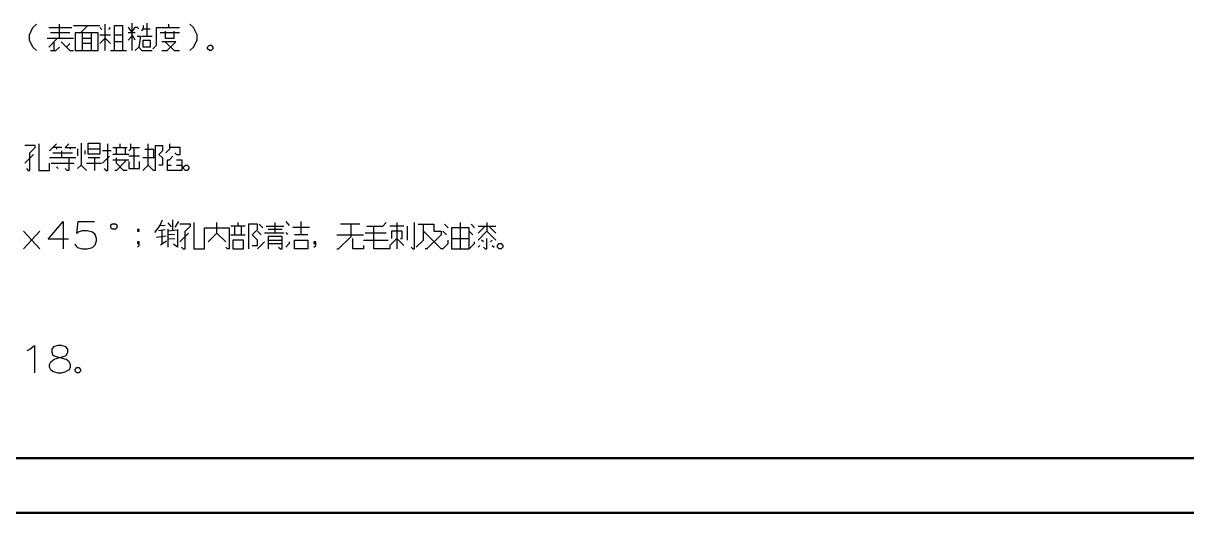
# Model space of a CAD drawing. Extents: x 0 to 1189, y 0 to 841.
# Drawn here: x 155.1 to 367.8, y 0 to 89.5 of the extents above; entities that cross this region are included whole.
import ezdxf

# ---------------------------------------------------------------- set-up
doc = ezdxf.new("R2010")
doc.units = 0

msp = doc.modelspace()

# ---------------------------------------------------------------- linework, layer by layer
at = {"color": 7, "lineweight": 50}
for p, q in [((1179, 10), (30, 10)), ((1189, 0), (0, 0))]:
    msp.add_line(p, q, dxfattribs=at)
at = {"color": 7, "lineweight": 25}
for points in [[(157.55, 84.52), (156.9, 85.17), (156.26, 86.46), (156.26, 87.43), (156.9, 88.72), (157.55, 89.36)], [(161.74, 86.78), (161.74, 89.36)], [(170.13, 84.52), (170.13, 89.36)], [(174.97, 89.52), (174.97, 84.52)], [(177.71, 89.52), (177.71, 87.18)], [(181.74, 88.72), (181.74, 89.36)], [(185.61, 84.52), (186.26, 85.17), (186.9, 86.46), (186.9, 87.43), (186.26, 88.72), (185.61, 89.36)], [(159.81, 88.72), (164, 88.72)], [(163.68, 87.75), (160.13, 87.75)], [(169.16, 89.04), (164.32, 89.04)], [(165.61, 87.75), (166.9, 89.04)], [(165.94, 84.52), (165.94, 87.75)], [(167.55, 87.75), (167.55, 84.52)], [(169.49, 88.39), (169.16, 88.72)], [(169.16, 87.43), (171.1, 87.43)], [(170.78, 88.39), (171.1, 88.72)], [(173.36, 84.52), (173.36, 89.04), (171.74, 89.04), (171.74, 84.52)], [(171.74, 87.43), (173.36, 87.43)], [(174.32, 88.8), (174.97, 87.83), (175.61, 88.8), (175.94, 88.8), (176.26, 88.48)], [(174.32, 87.83), (174.97, 87.83), (175.61, 87.83)], [(174.32, 86.46), (174.97, 87.18)], [(175.61, 86.46), (174.97, 87.51)], [(175.94, 87.18), (176.58, 87.18), (176.26, 85.17), (176.82, 84.52), (178.68, 84.52)], [(176.82, 88.15), (177.07, 88.48)], [(176.82, 87.18), (178.68, 87.18)], [(177.07, 89.12), (177.07, 88.48), (178.36, 88.48)], [(178.84, 84.85), (179.49, 85.49), (179.49, 88.72), (183.68, 88.72)], [(183.68, 87.75), (180.13, 87.75)], [(181.1, 88.07), (181.1, 86.78), (182.71, 86.78), (182.71, 88.07)], [(159.49, 86.78), (164.32, 86.78)], [(161.42, 86.78), (159.81, 85.17)], [(160.13, 84.52), (161.1, 84.52), (161.74, 85.17)], [(160.78, 84.52), (160.78, 86.14)], [(162.07, 86.14), (163.68, 84.52), (164.32, 84.52)], [(163.68, 85.81), (163.03, 85.17)], [(165.94, 86.78), (167.55, 86.78)], [(167.55, 85.81), (165.94, 85.81)], [(171.1, 85.81), (170.13, 86.78), (169.16, 85.81)], [(173.36, 86.14), (171.74, 86.14)], [(176.26, 85.17), (175.61, 84.52)], [(180.45, 84.52), (181.42, 84.52), (183.03, 86.14), (180.45, 86.14)], [(181.1, 86.14), (182.71, 84.52), (183.68, 84.52)], [(171.1, 84.52), (174, 84.52)], [(155.73, 62.95), (156.05, 62.62), (156.37, 62.62), (156.37, 65.85), (157.34, 66.82), (157.34, 67.14), (155.4, 67.14)], [(157.99, 67.46), (157.99, 62.62), (159.92, 62.62), (159.92, 63.91)], [(161.21, 67.46), (159.92, 66.17)], [(162.18, 66.82), (160.57, 66.82)], [(161.21, 66.82), (161.21, 66.5)], [(162.18, 64.88), (162.18, 66.17)], [(163.47, 67.46), (162.82, 66.82), (164.76, 66.82)], [(163.79, 66.5), (163.79, 66.82)], [(165.08, 66.58), (165.08, 65.29)], [(165.73, 67.62), (165.73, 63.59), (166.7, 62.62)], [(166.37, 66.25), (166.37, 65.61)], [(167.02, 66.58), (169.11, 66.58)], [(171.21, 66.17), (169.6, 66.17)], [(169.92, 62.95), (170.24, 62.62), (170.57, 62.62), (170.57, 67.46)], [(171.53, 66.82), (174.11, 66.82)], [(172.18, 65.53), (172.18, 66.82)], [(172.82, 66.82), (172.82, 67.46)], [(173.79, 66.82), (173.79, 65.53)], [(174.76, 67.46), (174.76, 66.5), (174.44, 66.17)], [(174.76, 66.82), (176.37, 66.82)], [(175.4, 62.95), (175.4, 66.82)], [(177.34, 66.5), (178.95, 66.5), (178.95, 64.88)], [(179.28, 62.62), (178.95, 62.62), (177.99, 63.59), (177.99, 67.46)], [(179.28, 62.62), (179.28, 67.14), (180.57, 67.14), (180.57, 66.17), (179.92, 65.53), (180.57, 64.88), (180.57, 63.59), (179.92, 63.59)], [(181.86, 67.46), (181.86, 66.5), (181.21, 65.85)], [(182.82, 65.85), (183.15, 65.53), (183.79, 65.53), (183.79, 66.82), (181.86, 66.82)], [(157.02, 65.53), (155.4, 63.91)], [(164.76, 64.88), (159.92, 64.88)], [(160.24, 63.91), (164.44, 63.91)], [(160.57, 65.85), (164.11, 65.85)], [(163.47, 64.88), (163.47, 62.62), (163.15, 62.62), (162.82, 62.95)], [(166.7, 63.91), (169.44, 63.91)], [(167.02, 64.96), (169.11, 64.96)], [(168.15, 64.96), (168.15, 62.62)], [(170.89, 65.2), (169.6, 63.91)], [(174.44, 65.53), (171.53, 65.53)], [(171.53, 64.56), (174.44, 64.56)], [(173.79, 64.56), (173.79, 64.24), (172.18, 62.62), (171.86, 62.62)], [(174.11, 62.62), (173.47, 62.62), (172.18, 63.91), (172.18, 64.88)], [(176.37, 65.2), (174.44, 65.2)], [(174.44, 64.24), (174.44, 62.95), (176.37, 62.95), (176.37, 64.24)], [(179.28, 64.88), (177.02, 64.88)], [(183.15, 64.56), (184.11, 64.56), (184.11, 62.62), (181.53, 62.62), (181.53, 64.56), (181.86, 64.56), (182.5, 65.2)], [(161.53, 62.95), (161.21, 63.27)], [(165.73, 63.59), (165.08, 62.95)], [(177.99, 63.59), (177.02, 62.62)], [(181.53, 63.59), (182.18, 63.59)], [(183.15, 63.59), (184.11, 63.59)], [(163.43, 50.02), (159.72, 50.02), (162.46, 53.25), (162.46, 50.83), (162.46, 48.25)], [(164.55, 49.14), (164.8, 48.73), (165.04, 48.49), (165.93, 48.25), (166.81, 48.25), (167.78, 48.49), (168.26, 48.97), (168.51, 49.7), (168.51, 50.18), (168.26, 50.91), (167.78, 51.31), (166.81, 51.55), (165.93, 51.55), (165.2, 51.31), (164.96, 51.07), (165.2, 53.25), (168.18, 53.25)], [(180.52, 53.49), (180.12, 52.52)], [(182.46, 51.72), (182.46, 53.57)], [(183.51, 53.25), (182.86, 52.2)], [(203.1, 53.25), (203.75, 52.52)], [(205.85, 53.25), (205.85, 50.91)], [(158.18, 48.25), (155.2, 51.47)], [(155.2, 48.25), (158.18, 51.47)], [(180.12, 52.52), (179.15, 51.23)], [(181.09, 51.72), (179.88, 51.55)], [(180.12, 52.52), (181.09, 52.6)], [(180.44, 51.64), (180.44, 49.14)], [(181.57, 53.01), (182.14, 52.28)], [(181.57, 51.88), (181.57, 48.57)], [(181.57, 51.55), (183.35, 51.72)], [(183.35, 51.8), (183.35, 48.57)], [(184.07, 48.57), (184.39, 48.25), (184.72, 48.25), (184.72, 51.47), (185.68, 52.44), (185.68, 52.76), (183.75, 52.76)], [(185.36, 51.15), (183.75, 49.54)], [(186.33, 53.09), (186.33, 48.25), (188.26, 48.25), (188.26, 49.54)], [(188.26, 48.25), (188.26, 52.12), (192.78, 52.12), (192.78, 48.25), (192.46, 48.25), (192.14, 48.57)], [(190.52, 51.15), (188.91, 49.54)], [(192.14, 49.54), (190.52, 51.15), (190.52, 53.09)], [(195.68, 52.44), (193.1, 52.44)], [(193.75, 52.44), (193.75, 50.83)], [(194.39, 52.44), (194.39, 53.09)], [(195.04, 50.83), (195.04, 52.44)], [(196.97, 48.89), (197.94, 48.89), (197.94, 49.86), (196.97, 50.83), (197.94, 51.8), (197.94, 52.76), (196.33, 52.76), (196.33, 48.25)], [(198.59, 50.83), (197.94, 51.47)], [(198.91, 52.12), (198.26, 52.76)], [(202.78, 51.15), (199.23, 51.15)], [(199.55, 52.44), (202.78, 52.44)], [(202.46, 51.8), (199.88, 51.8)], [(201.17, 51.15), (201.17, 53.09)], [(203.1, 51.23), (203.43, 50.91)], [(204.39, 52.2), (207.46, 52.2)], [(212.46, 48.25), (212.78, 48.25), (215.04, 50.51), (215.04, 52.76)], [(216.65, 52.76), (213.1, 52.76)], [(221.49, 51.15), (217.62, 51.15)], [(217.94, 52.44), (220.85, 52.44), (221.49, 53.09)], [(222.14, 48.89), (222.14, 48.25), (219.23, 48.25), (219.23, 52.44)], [(224.72, 52.44), (222.14, 52.44)], [(224.07, 50.18), (224.39, 50.18), (224.39, 51.47), (222.46, 51.47), (222.46, 50.18)], [(223.43, 53.09), (223.43, 48.25)], [(225.36, 49.86), (225.36, 52.44)], [(226.01, 48.57), (226.33, 48.25), (226.65, 48.25), (226.65, 53.09)], [(226.97, 48.57), (228.26, 49.86), (228.26, 52.76)], [(227.3, 52.76), (230.2, 52.76), (230.2, 51.47), (231.49, 51.47), (231.49, 50.83), (228.91, 48.25), (228.59, 48.25)], [(231.81, 48.25), (231.49, 48.25), (228.26, 51.47)], [(231.81, 51.47), (232.46, 50.83)], [(232.78, 52.12), (232.14, 52.76)], [(235.04, 48.25), (235.04, 53.09)], [(237.3, 50.83), (236.65, 51.47)], [(237.62, 52.12), (236.97, 52.76)], [(239.55, 52.44), (238.26, 51.15)], [(238.26, 52.44), (241.49, 52.44)], [(238.26, 49.86), (239.88, 51.47)], [(239.88, 53.09), (239.88, 51.47), (241.49, 49.86)], [(241.49, 51.15), (240.2, 52.44)], [(176.01, 48.57), (176.33, 48.89), (176.33, 49.54), (176.01, 49.54), (176.01, 49.22), (176.33, 49.22)], [(179.47, 50.43), (181.25, 50.67)], [(180.2, 48.97), (181.33, 49.7)], [(182.78, 50.91), (181.57, 50.83)], [(181.57, 50.1), (182.86, 50.18)], [(183.35, 48.57), (182.62, 49.14)], [(193.1, 50.83), (195.68, 50.83)], [(197.94, 48.25), (199.23, 49.54)], [(201.81, 48.57), (202.14, 48.25), (202.46, 48.25), (202.46, 50.51), (199.88, 50.51), (199.88, 48.25)], [(199.88, 49.86), (202.46, 49.86)], [(199.88, 49.22), (202.46, 49.22)], [(203.75, 49.54), (203.75, 49.22), (203.1, 48.57)], [(204.72, 50.91), (207.14, 50.91)], [(208.26, 48.57), (208.59, 48.89), (208.59, 49.54), (208.26, 49.54), (208.26, 49.22), (208.59, 49.22)], [(212.46, 50.83), (217.3, 50.83)], [(217.3, 48.89), (217.3, 48.25), (215.36, 48.25), (215.36, 50.18)], [(217.3, 49.86), (221.81, 49.86)], [(222.14, 48.89), (223.43, 50.18), (224.72, 48.89)], [(231.81, 48.25), (232.78, 49.22), (232.78, 49.86)], [(233.43, 50.18), (236.65, 50.18)], [(236.65, 48.25), (237.62, 49.22), (237.62, 49.54)], [(239.23, 49.54), (238.91, 49.86)], [(239.23, 48.57), (239.55, 48.25), (239.88, 48.25), (239.88, 50.18)], [(240.85, 49.86), (240.52, 49.54)], [(238.59, 48.89), (238.26, 48.57)], [(240.85, 48.89), (241.17, 48.57)], [(155.84, 29.68), (156.32, 29.93)], [(156.32, 29.93), (157.21, 30.57), (157.21, 25.57)], [(160.19, 26.14), (159.95, 26.62), (159.95, 27.1), (160.19, 27.59), (160.76, 28.07), (162.45, 28.55), (162.85, 28.72), (163.09, 28.96), (163.26, 29.36), (163.26, 29.93), (162.93, 30.33)], [(160.68, 30.33), (160.35, 29.93), (160.35, 29.36), (160.51, 28.96), (160.76, 28.72), (161.16, 28.55), (162.93, 28.07)], [(162.93, 30.33), (162.13, 30.57), (161.48, 30.57), (160.68, 30.33)], [(163.5, 27.59), (162.93, 28.07)], [(160.19, 26.14), (160.68, 25.81), (161.48, 25.57), (162.13, 25.57), (162.93, 25.81)], [(163.5, 27.59), (163.74, 27.1), (163.74, 26.62), (163.5, 26.14), (162.93, 25.81)]]:
    msp.add_lwpolyline(points, dxfattribs=at)
for points in [[(164.65, 87.75), (164.65, 84.52), (168.84, 84.52), (168.84, 87.75)], [(177.07, 86.46), (178.36, 86.46), (178.36, 85.17), (177.07, 85.17)], [(188.84, 84.85), (188.84, 85.17), (189.16, 85.49), (189.49, 85.49), (189.81, 85.17), (189.81, 84.85), (189.49, 84.52), (189.16, 84.52)], [(167.02, 67.62), (169.11, 67.62), (169.11, 65.61), (167.02, 65.61)], [(184.44, 62.95), (184.44, 63.27), (184.76, 63.59), (185.08, 63.59), (185.4, 63.27), (185.4, 62.95), (185.08, 62.62), (184.76, 62.62)], [(171.41, 51.88), (171.17, 52.12), (171.17, 52.68), (171.41, 52.84), (171.97, 52.84), (172.22, 52.68), (172.22, 52.12), (171.97, 51.88)], [(176.33, 51.47), (176.33, 51.8), (176.01, 51.8), (176.01, 51.47)], [(233.43, 52.12), (233.43, 48.25), (236.65, 48.25), (236.65, 52.12)], [(195.36, 48.25), (195.36, 49.86), (193.43, 49.86), (193.43, 48.25)], [(204.72, 49.86), (207.14, 49.86), (207.14, 48.25), (204.72, 48.25)], [(241.81, 48.57), (241.81, 48.89), (242.14, 49.22), (242.46, 49.22), (242.78, 48.89), (242.78, 48.57), (242.46, 48.25), (242.14, 48.25)], [(164.63, 25.89), (164.63, 26.22), (164.95, 26.54), (165.27, 26.54), (165.59, 26.22), (165.59, 25.89), (165.27, 25.57), (164.95, 25.57)]]:
    msp.add_lwpolyline(points, close=True, dxfattribs=at)

doc.saveas('drawing.dxf')
